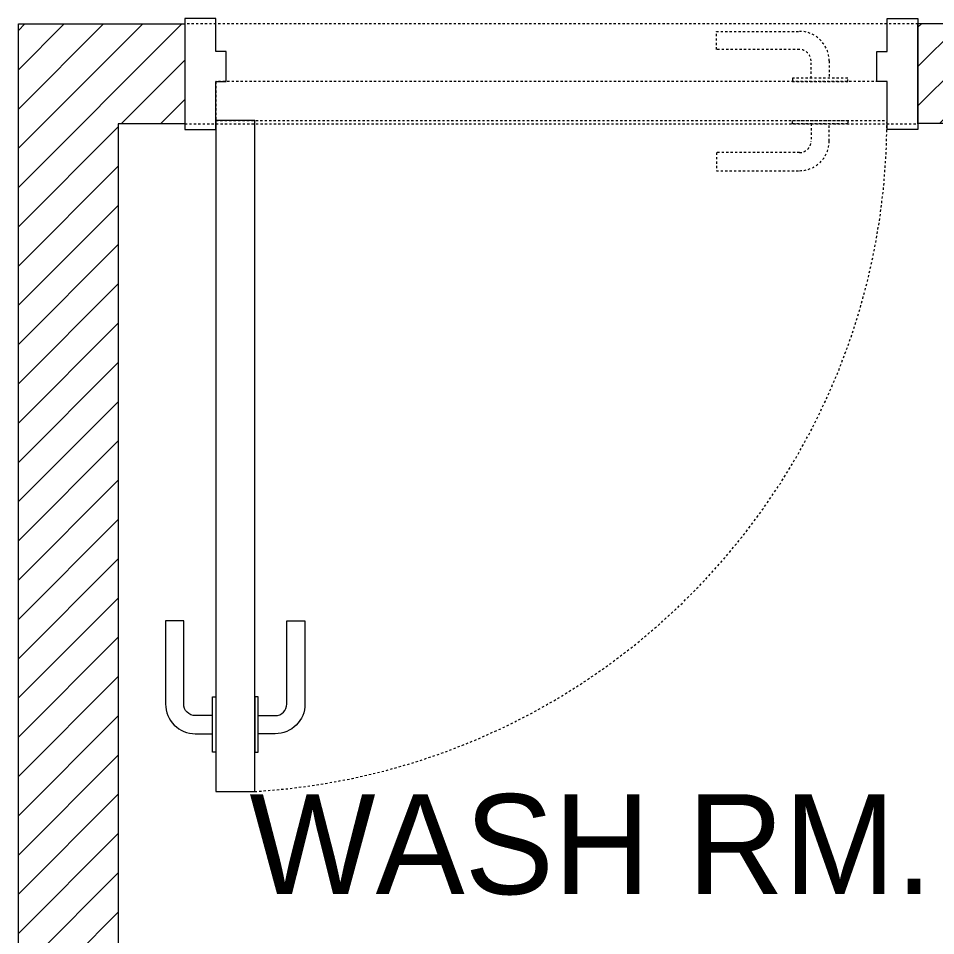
# Model space of a CAD drawing. Header units: inches. Extents: x 0 to 2865, y 0 to 4378.
# Drawn here: x 1595.05 to 1636.34, y 1373.83 to 1415.13 of the extents above; entities that cross this region are included whole.
import ezdxf

# ---------------------------------------------------------------- set-up
doc = ezdxf.new("R2010")
doc.units = ezdxf.units.IN
doc.linetypes.add('HIDDEN', pattern=[0.375, 0.25, -0.125])
doc.layers.add('A-WALL', color=113, linetype='Continuous', lineweight=9)
doc.layers.add('I-DOOR', color=6, linetype='Continuous', lineweight=20)
doc.layers.add('A-WALL-EXTR', color=2, linetype='Continuous')
doc.layers.add('I-Furn Text', color=7, linetype='Continuous')
doc.styles.add('1 by 8 new', font='GOTHIC.TTF', dxfattribs={"height": 4.5})

# ---------------------------------------------------------------- blocks, each defined once
blk = doc.blocks.new('D1')
at = {"layer": 'I-DOOR', "lineweight": 5, "transparency": 33554636}
for points in [[(0.347, 31.608), (0.347, 31.142), (-1.007, 31.142), (-1.007, 31.608), (-2.5, 31.608), (-2.5, 33), (2.5, 33), (2.5, 31.608)], [(2.097, 1.392), (32.313, 1.392), (32.313, 3.142), (2.097, 3.142)], [(28.054, 3.142), (30.543, 3.142), (30.543, 3.29), (28.054, 3.29)], [(0.347, 1.392), (0.347, 1.858), (-1.007, 1.858), (-1.007, 1.392), (-2.5, 1.392), (-2.5, 0), (2.5, 0), (2.5, 1.392)], [(28.054, 1.392), (30.543, 1.392), (30.543, 1.243), (28.054, 1.243)]]:
    blk.add_lwpolyline(points, close=True, dxfattribs=at)
at = {"layer": 'I-DOOR', "color": 252, "linetype": 'HIDDEN', "lineweight": 5, "ltscale": 0.1, "transparency": 33554636}
for points in [[(2.097, 1.392), (2.097, 31.608), (0.347, 31.608), (0.347, 1.392)], [(0.347, 27.349), (0.347, 29.838), (0.199, 29.838), (0.199, 27.349)], [(2.097, 27.349), (2.097, 29.838), (2.245, 29.838), (2.245, 27.349)]]:
    blk.add_lwpolyline(points, close=True, dxfattribs=at)
for points in [[(0.199, 28.186), (-0.58, 28.186, 0.414214), (-1.099, 27.666), (-1.099, 23.923), (-1.915, 23.923), (-1.915, 27.666, -0.414214), (-0.58, 29.002), (0.199, 29.002)], [(2.245, 28.186), (3.024, 28.186, -0.414214), (3.543, 27.666), (3.543, 23.923), (4.359, 23.923), (4.359, 27.666, 0.414214), (3.024, 29.002), (2.245, 29.002)]]:
    blk.add_lwpolyline(points, format="xyb", dxfattribs=at)
at = {"layer": 'I-DOOR', "lineweight": 5, "transparency": 33554636}
for points in [[(28.891, 3.29), (28.891, 4.069, 0.414214), (28.372, 4.588), (24.628, 4.588), (24.628, 5.404), (28.372, 5.404, -0.414214), (29.707, 4.069), (29.707, 3.29)], [(28.891, 1.243), (28.891, 0.465, -0.414214), (28.372, -0.055), (24.628, -0.055), (24.628, -0.87), (28.372, -0.87, 0.414214), (29.707, 0.465), (29.707, 1.243)]]:
    blk.add_lwpolyline(points, format="xyb", dxfattribs=at)
at = {"layer": 'I-DOOR', "color": 252, "linetype": 'HIDDEN', "lineweight": 5, "ltscale": 0.1, "transparency": 33554636}
blk.add_arc((2.06, 1.299), 30.309, 3.4862, 89.9301, dxfattribs=at)

msp = doc.modelspace()

# ---------------------------------------------------------------- hatches: boundary and pattern name
at = {"layer": 'A-WALL', "lineweight": 5, "transparency": 33554636}
h = msp.add_hatch(dxfattribs=at)
h.set_pattern_fill('ANSI31', color=8, scale=10, angle=180)
h.set_pattern_definition([(225, (-17627.8921, -2253.7686), (0.88388348, -0.88388348), [])])
h.paths.add_polyline_path([(1595.046, 1414.884), (1602.546, 1414.884), (1602.546, 1410.384), (1599.546, 1410.384), (1599.546, 1320.384), (1595.046, 1320.384)])
h = msp.add_hatch(dxfattribs=at)
h.set_pattern_fill('ANSI31', color=8, scale=10, angle=180)
h.set_pattern_definition([(225, (-17854.956, -2922.4736), (0.88388348, -0.88388348), [])])
h.paths.add_polyline_path([(1659.521, 1414.9), (1659.521, 1410.4), (1635.546, 1410.4), (1635.546, 1414.9)])

# ---------------------------------------------------------------- linework, layer by layer
at = {"layer": 'A-WALL', "color": 8, "lineweight": 5, "transparency": 33554636}
for points in [[(1595.046, 1414.884), (1602.546, 1414.884), (1602.546, 1410.384), (1599.546, 1410.384), (1599.546, 1320.384), (1595.046, 1320.384)], [(1659.521, 1414.9), (1659.521, 1410.4), (1635.546, 1410.4), (1635.546, 1414.9)]]:
    msp.add_lwpolyline(points, close=True, dxfattribs=at)
at = {"layer": 'A-WALL-EXTR', "color": 8, "linetype": 'HIDDEN', "lineweight": 5, "ltscale": 0.1, "transparency": 33554636}
msp.add_lwpolyline([(1602.546, 1410.384), (1635.546, 1410.384), (1635.546, 1414.884), (1602.546, 1414.884)], close=True, dxfattribs=at)

# ---------------------------------------------------------------- block references
at = {"layer": 'I-DOOR', "color": 8, "lineweight": 5, "transparency": 33554636, "rotation": 269.9999999997818}
msp.add_blockref('D1', (1602.546, 1412.634), dxfattribs=at)

# ---------------------------------------------------------------- texts
at = {"layer": 'I-Furn Text', "color": 8, "lineweight": 5, "transparency": 33554636, "insert": (1620.825, 1380.204), "char_height": 4.5, "width": 50.47192, "attachment_point": 2, "style": '1 by 8 new'}
msp.add_mtext('WASH RM.', dxfattribs=at)

doc.saveas('drawing.dxf')
